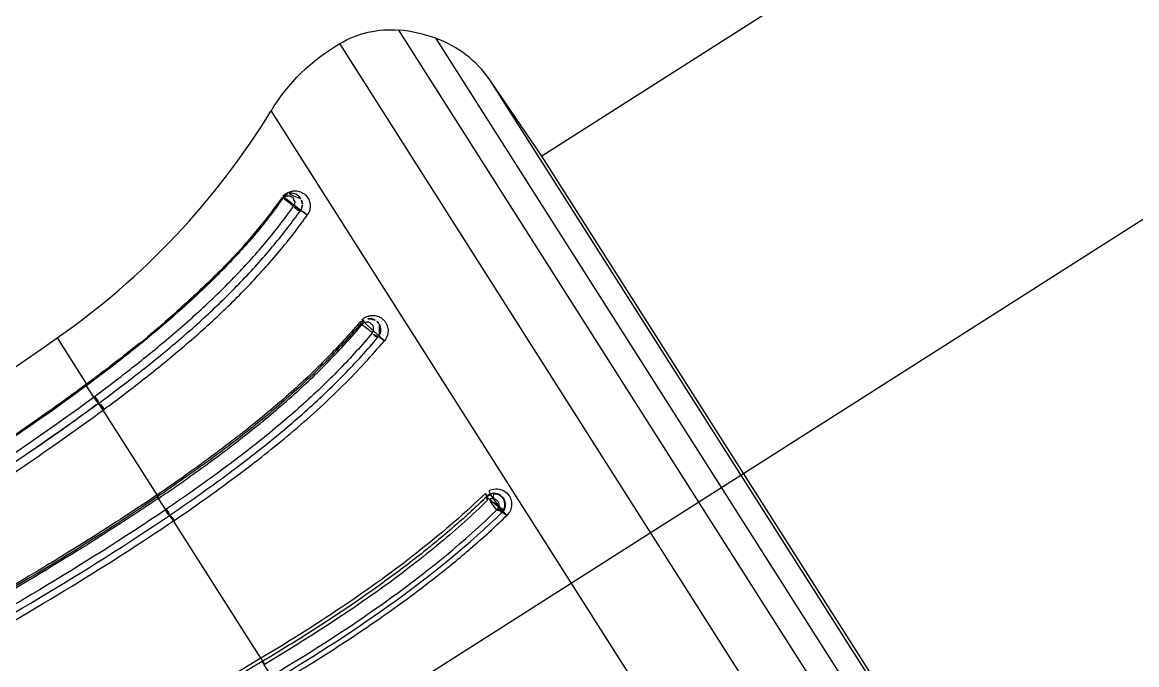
# Model space of a CAD drawing. Header units: millimetres. Extents: x 1145859089 to 1147511753, y -1047484727 to -1047247487.
# Drawn here: x 1146327852.9 to 1146327903.4, y -1047438377 to -1047438348 of the extents above; entities that cross this region are included whole.
import ezdxf
from ezdxf.xclip import XClip

# ---------------------------------------------------------------- set-up
doc = ezdxf.new("R2010")
doc.units = ezdxf.units.MM
doc.header["$LTSCALE"] = 100
doc.header["$MEASUREMENT"] = 0
doc.header["$XCLIPFRAME"] = 2
doc.linetypes.add('CENTERX2', pattern=[4, 2.5, -0.5, 0.5, -0.5])
doc.linetypes.add('단지배치도$0$CENTER', pattern=[31, 30, -0.5, 0, -0.5])
doc.layers.get('0').update_dxf_attribs({"linetype": 'CONTINUOUS'})
for name, color, linetype in [('L-지중매입', 3, 'CENTERX2'), ('XREF', 135, 'CONTINUOUS'), ('단지배치도$0$W240910', 135, 'CONTINUOUS')]:
    doc.layers.add(name, color=color, linetype=linetype)

# ---------------------------------------------------------------- blocks, each defined once
blk = doc.blocks.new('단지배치도$0$zw$9902')
at = {"layer": '단지배치도$0$W240910', "linetype": '단지배치도$0$CENTER', "ltscale": 20}
blk.add_line((59044.925, -67105.317), (59443.165, -66851.963), dxfattribs=at)
at = {"layer": '단지배치도$0$W240910', "linetype": 'ByBlock', "ltscale": 20}
for p, q in [((59266.934, -66943.929), (59202.833, -66984.709)), ((59223.497, -67021.67), (59196.362, -66979.017)), ((59221.814, -67023.833), (59193.689, -66979.625)), ((59198.034, -66979.39), (59223.868, -67019.998)), ((59202.833, -66984.709), (59200.467, -66981.262)), ((59223.202, -67016.999), (59200.468, -66981.263)), ((59190.576, -66982.678), (59217.729, -67025.359)), ((59221.084, -67013.396), (59202.833, -66984.709)), ((59180.901, -66992.934), (59182.23, -66995.022)), ((59182.23, -66995.023), (59182.197, -66995.047)), ((59182.247, -66995.038), (59182.213, -66995.063)), ((59182.213, -66995.063), (59182.213, -66995.063)), ((59182.55, -66995.606), (59182.224, -66995.094)), ((59182.55, -66995.606), (59182.595, -66995.573)), ((59182.763, -66995.898), (59182.808, -66995.866)), ((59182.975, -66996.195), (59183.022, -66996.16)), ((59185.419, -67000.036), (59182.976, -66996.195)), ((59185.427, -67000.124), (59185.459, -67000.129)), ((59185.427, -67000.124), (59185.427, -67000.124)), ((59185.47, -67000.196), (59185.491, -67000.182)), ((59185.471, -67000.196), (59185.795, -67000.707)), ((59185.492, -67000.183), (59185.489, -67000.178)), ((59185.796, -67000.707), (59185.831, -67000.683)), ((59185.974, -67000.96), (59186.009, -67000.936)), ((59186.164, -67001.207), (59186.188, -67001.19)), ((59190.116, -67007.419), (59186.164, -67001.207)), ((59190.251, -67007.711), (59190.275, -67007.696)), ((59190.251, -67007.71), (59190.576, -67008.221))]:
    blk.add_line(p, q, dxfattribs=at)
at = {"layer": '단지배치도$0$W240910'}
for radius in [11431.377, 11931.377]:
    blk.add_arc((57394.291, -57699.4), radius, 251.6277496, 321.4181311, dxfattribs=at)
at = {"layer": '단지배치도$0$W240910', "linetype": 'ByBlock', "ltscale": 20}
for centre, radius, start, end in [((59195.777, -66985.664), 6.672, 70.2206, 84.9706), ((59161.193, -66964.668), 34.458, 304.8859, 328.4947), ((58888.931, -66574.59), 510.155, 298.53447, 304.91191), ((59183.143, -66994.177), 1.286, 222.554, 222.6979), ((59182.508, -66994.767), 0.419, 222.3067, 222.637), ((59182.478, -66994.792), 0.38, 222.9006, 223.1232), ((59182.969, -66994.332), 1.053, 223.1194, 223.1781), ((59182.479, -66994.792), 0.381, 223.2993, 223.4741), ((59182.402, -66994.866), 0.274, 223.2763, 223.5297), ((59182.4, -66994.866), 0.273, 223.6559, 223.8917), ((59182.39, -66994.88), 0.256, 223.335, 223.5701), ((59182.355, -66994.91), 0.21, 224.3017, 224.5783), ((59182.331, -66994.935), 0.175, 224.1936, 224.5115), ((59182.313, -66994.953), 0.149, 224.3402, 224.6891), ((59182.297, -66994.968), 0.128, 224.8684, 225.2597), ((59182.281, -66994.985), 0.104, 225.0763, 225.5227), ((59182.268, -66994.998), 0.0857, 225.7019, 226.2173), ((59182.256, -66995.011), 0.0684, 226.007, 226.6022), ((59182.246, -66995.021), 0.0539, 226.1497, 226.8506), ((59182.238, -66995.03), 0.0421, 227.2207, 228.0529), ((59182.231, -66995.038), 0.0317, 227.4817, 228.4942), ((59182.225, -66995.044), 0.0231, 229.1951, 230.4407), ((59182.216, -66995.057), 0.00716, 231.0413, 233.8527), ((59182.218, -66995.053), 0.0113, 231.6597, 233.7177), ((59182.222, -66995.05), 0.0166, 228.1311, 229.7166), ((59182.213, -66995.063), 0.000218, 249.4461, 279.7317), ((59182.213, -66995.063), 0.000524, 241.0331, 259.0319), ((59182.213, -66995.062), 0.00117, 240.3944, 250.3438), ((59182.213, -66995.061), 0.00239, 234.9696, 241.0781), ((59182.214, -66995.059), 0.00431, 236.183, 240.1646), ((59200.672, -67000.475), 0.5, 314.2005, 134.2034), ((59185.427, -67000.124), 0.000398, 159.0916, 209.6911), ((59185.429, -67000.124), 0.00177, 187.1185, 203.7682), ((59185.433, -67000.123), 0.00584, 196.7344, 203.6638), ((59185.44, -67000.12), 0.0137, 201.091, 204.9121), ((59185.452, -67000.115), 0.0269, 203.9724, 206.3173), ((59185.471, -67000.107), 0.0471, 205.5629, 207.1648), ((59185.496, -67000.094), 0.0756, 206.9693, 208.1173), ((59185.529, -67000.077), 0.113, 208.0353, 208.9107), ((59185.572, -67000.054), 0.162, 208.5464, 209.2287), ((59185.625, -67000.026), 0.221, 208.963, 209.5157), ((59185.688, -66999.99), 0.294, 209.5227, 209.9759), ((59185.764, -66999.946), 0.382, 210.0184, 210.4002), ((59185.849, -66999.896), 0.481, 210.4065, 210.731), ((59185.95, -66999.838), 0.597, 210.5637, 210.8453), ((59186.061, -66999.771), 0.726, 210.8633, 211.1079), ((59186.192, -66999.695), 0.878, 210.9675, 211.1828), ((59186.323, -66999.615), 1.031, 211.2118, 211.4046), ((59186.455, -66999.534), 1.186, 211.4339, 211.6103), ((59186.643, -66999.417), 1.407, 211.6326, 211.7874), ((59186.89, -66999.268), 1.696, 211.6686, 211.8013), ((59185.453, -67000.11), 0.00501, 175.3066, 185.1881), ((59185.455, -67000.109), 0.00666, 185.7234, 193.4754), ((59185.472, -67000.103), 0.0248, 198.5156, 200.6959), ((59185.561, -67000.061), 0.123, 204.2316, 204.7359), ((59185.51, -67000.085), 0.0669, 204.3992, 205.5138), ((59186.968, -66999.218), 1.788, 211.8463, 211.9796), ((59185.523, -67000.079), 0.0808, 205.5398, 206.6249), ((59185.572, -67000.054), 0.136, 206.7555, 207.4814), ((59185.629, -67000.023), 0.201, 208.0189, 208.568), ((59186.948, -66999.23), 1.766, 212.0033, 212.1467), ((59185.668, -67000.002), 0.245, 208.4375, 208.9338), ((59185.724, -66999.97), 0.31, 209.0546, 209.4862), ((59187.487, -66998.898), 2.399, 212.0078, 212.1091), ((59185.799, -66999.927), 0.396, 209.565, 209.9316), ((59190.588, -66996.929), 6.072, 212.2986, 212.3354), ((59185.882, -66999.879), 0.492, 209.9895, 210.3065), ((59185.969, -66999.827), 0.593, 210.3614, 210.6435), ((59187.452, -66998.916), 2.359, 212.2911, 212.4188), ((59186.067, -66999.769), 0.708, 210.6754, 210.9265), ((59186.181, -66999.703), 0.839, 210.789, 211.0143), ((59187.562, -66998.848), 2.489, 212.3672, 212.5606), ((59186.297, -66999.629), 0.976, 211.2033, 211.4064), ((59186.428, -66999.549), 1.13, 211.4296, 211.6146), ((59191.628, -66996.258), 7.309, 212.5227, 212.6102), ((59186.562, -66999.466), 1.288, 211.6255, 211.7946), ((59186.71, -66999.374), 1.462, 211.8088, 211.9644), ((59186.861, -66999.279), 1.64, 211.9739, 212.1175), ((59187.023, -66999.177), 1.832, 212.1283, 212.2615), ((59187.19, -66999.071), 2.029, 212.2715, 212.3958), ((59187.357, -66998.971), 2.224, 212.2789, 212.3953), ((59187.535, -66998.851), 2.439, 212.5329, 212.6419), ((59187.731, -66998.725), 2.672, 212.6542, 212.756), ((59187.884, -66998.626), 2.854, 212.7696, 212.867), ((59187.992, -66998.555), 2.983, 212.8814, 212.9761)]:
    blk.add_arc(centre, radius, start, end, dxfattribs=at)
for points in [[(59193.688, -66979.625), (59194.484, -66979.148), (59195.433, -66978.933), (59196.362, -66979.017)], [(59190.574, -66982.677), (59191.336, -66981.418), (59192.417, -66980.359), (59193.688, -66979.625)], [(59200.468, -66981.263), (59199.875, -66980.404), (59199.011, -66979.735), (59198.034, -66979.388)], [(59191.087, -66986.601), (59188.721, -66989.919), (59185.534, -66992.607), (59182.213, -66995.063)], [(59191.044, -66986.661), (59190.663, -66987.192), (59190.262, -66987.708), (59189.844, -66988.208)], [(59191.077, -66986.581), (59191.086, -66986.592), (59191.089, -66986.598), (59191.087, -66986.601)], [(59191.1, -66986.63), (59191.089, -66986.616), (59191.084, -66986.606), (59191.087, -66986.602)], [(59191.087, -66986.602), (59191.095, -66986.591), (59191.103, -66986.58), (59191.113, -66986.57)], [(59191.591, -66986.984), (59191.599, -66986.972), (59191.613, -66986.947), (59191.631, -66986.901), (59191.641, -66986.859), (59191.644, -66986.824), (59191.644, -66986.796), (59191.644, -66986.77), (59191.642, -66986.749), (59191.637, -66986.732), (59191.626, -66986.726), (59191.614, -66986.721), (59191.604, -66986.716), (59191.598, -66986.708), (59191.596, -66986.693), (59191.596, -66986.674), (59191.597, -66986.652), (59191.596, -66986.63), (59191.587, -66986.613), (59191.572, -66986.601), (59191.554, -66986.59), (59191.536, -66986.575), (59191.515, -66986.561), (59191.492, -66986.546), (59191.464, -66986.532), (59191.433, -66986.52), (59191.396, -66986.51), (59191.352, -66986.506), (59191.302, -66986.508), (59191.253, -66986.519), (59191.209, -66986.536), (59191.167, -66986.561), (59191.13, -66986.594), (59191.109, -66986.617), (59191.1, -66986.63)], [(59191.113, -66986.57), (59191.148, -66986.527), (59191.19, -66986.491), (59191.19, -66986.501)], [(59191.19, -66986.501), (59191.235, -66986.464), (59191.236, -66986.463), (59191.239, -66986.461)], [(59191.372, -66986.41), (59191.452, -66986.395), (59191.524, -66986.383), (59191.623, -66986.403)], [(59191.472, -66986.396), (59191.465, -66986.396), (59191.459, -66986.397), (59191.453, -66986.398)], [(59191.73, -66986.451), (59191.714, -66986.443), (59191.698, -66986.435), (59191.682, -66986.429)], [(59191.989, -66986.817), (59191.984, -66986.782), (59191.975, -66986.751), (59191.945, -66986.678)], [(59191.99, -66986.841), (59191.983, -66986.799), (59191.98, -66986.79), (59191.975, -66986.781)], [(59191.99, -66986.841), (59191.991, -66986.841), (59191.991, -66986.841), (59191.992, -66986.842)], [(59191.992, -66986.859), (59191.993, -66986.88), (59191.994, -66986.902), (59191.992, -66986.925)], [(59191.9, -66987.181), (59191.896, -66987.186), (59191.874, -66987.186), (59191.806, -66987.154), (59191.72, -66987.1), (59191.638, -66987.036), (59191.602, -66986.999), (59191.591, -66986.984)], [(59192.212, -66987.381), (59192.201, -66987.367), (59192.165, -66987.33), (59192.083, -66987.266), (59191.997, -66987.211), (59191.928, -66987.178), (59191.906, -66987.178), (59191.903, -66987.183)], [(59189.964, -66988.064), (59190.024, -66987.991), (59190.084, -66987.918), (59190.143, -66987.844)], [(59195.701, -66993.06), (59195.725, -66993.033), (59195.769, -66992.973), (59195.821, -66992.868), (59195.856, -66992.752), (59195.871, -66992.63), (59195.865, -66992.507), (59195.835, -66992.381), (59195.777, -66992.253), (59195.687, -66992.132), (59195.565, -66992.027), (59195.413, -66991.951), (59195.249, -66991.914), (59195.089, -66991.917), (59194.945, -66991.951), (59194.82, -66992.009), (59194.716, -66992.084), (59194.659, -66992.14), (59194.633, -66992.171)], [(59194.633, -66992.171), (59194.198, -66992.687), (59193.246, -66993.74), (59191.516, -66995.4), (59189.575, -66997.025), (59187.501, -66998.588), (59186.116, -66999.564), (59185.419, -67000.036)], [(59194.66, -66992.245), (59194.185, -66992.811), (59193.168, -66993.928), (59191.435, -66995.573), (59189.544, -66997.155), (59187.503, -66998.692), (59186.135, -66999.644), (59185.448, -67000.109)], [(59185.492, -67000.183), (59186.188, -66999.712), (59187.57, -66998.743), (59189.599, -66997.208), (59191.539, -66995.587), (59193.217, -66993.998), (59194.22, -66992.887), (59194.689, -66992.327)], [(59194.633, -66992.171), (59194.66, -66992.206), (59194.67, -66992.234), (59194.66, -66992.246)], [(59194.66, -66992.245), (59194.649, -66992.259), (59194.66, -66992.29), (59194.689, -66992.327)], [(59194.66, -66992.245), (59194.668, -66992.236), (59194.676, -66992.226), (59194.685, -66992.218)], [(59194.689, -66992.327), (59194.669, -66992.291), (59194.671, -66992.289), (59194.674, -66992.286)], [(59194.685, -66992.218), (59194.761, -66992.137), (59194.861, -66992.087), (59194.959, -66992.074)], [(59195.077, -66992.068), (59195.231, -66992.081), (59195.382, -66992.158), (59195.47, -66992.307)], [(59195.15, -66992.718), (59194.691, -66993.264), (59193.7, -66994.361), (59191.972, -66996.016), (59190.028, -66997.647), (59187.949, -66999.212), (59186.542, -67000.202), (59185.831, -67000.683)], [(59186.009, -67000.936), (59186.739, -67000.441), (59188.171, -66999.436), (59190.219, -66997.889), (59192.132, -66996.29), (59193.897, -66994.613), (59194.937, -66993.468), (59195.424, -66992.888)], [(59195.424, -66992.888), (59195.417, -66992.896), (59195.384, -66992.896), (59195.306, -66992.86), (59195.215, -66992.792), (59195.168, -66992.741), (59195.15, -66992.718)], [(59195.701, -66993.06), (59195.683, -66993.037), (59195.634, -66992.985), (59195.542, -66992.916), (59195.462, -66992.878), (59195.433, -66992.881), (59195.426, -66992.89)], [(59186.188, -67001.19), (59187.246, -67000.48), (59189.217, -66999.054), (59191.395, -66997.344), (59193.934, -66995.061), (59195.147, -66993.723), (59195.701, -66993.06)], [(59184.195, -66993.531), (59183.561, -66994.05), (59182.908, -66994.548), (59182.249, -66995.036)], [(59182.23, -66995.022), (59182.239, -66995.034), (59182.245, -66995.039), (59182.247, -66995.038)], [(59182.762, -66995.903), (59181.715, -66996.676), (59180.649, -66997.43), (59179.571, -66998.164)], [(59182.55, -66995.607), (59182.561, -66995.62), (59182.591, -66995.657), (59182.653, -66995.741), (59182.716, -66995.827), (59182.756, -66995.885), (59182.763, -66995.898), (59182.762, -66995.898)], [(59182.668, -66995.97), (59182.699, -66995.946), (59182.731, -66995.922), (59182.762, -66995.898)], [(59182.975, -66996.195), (59182.965, -66996.181), (59182.936, -66996.144), (59182.873, -66996.06), (59182.81, -66995.974), (59182.769, -66995.915), (59182.762, -66995.903), (59182.762, -66995.903)], [(59201.246, -67000.958), (59201.315, -67000.887), (59201.42, -67000.738), (59201.477, -67000.474), (59201.438, -67000.223), (59201.313, -66999.998), (59201.099, -66999.826), (59200.826, -66999.742), (59200.498, -66999.793), (59200.343, -66999.894), (59200.272, -66999.963)], [(59200.324, -67000.116), (59200.484, -66999.958), (59200.748, -66999.911), (59200.825, -66999.987)], [(59185.419, -67000.036), (59185.017, -67000.308), (59184.606, -67000.582), (59184.184, -67000.858)], [(59185.795, -67000.708), (59185.811, -67000.731), (59185.85, -67000.79), (59185.913, -67000.881), (59185.959, -67000.945), (59185.972, -67000.961), (59185.973, -67000.96)], [(59186.163, -67001.206), (59186.149, -67001.183), (59186.112, -67001.127), (59186.047, -67001.033), (59185.999, -67000.967), (59185.987, -67000.954), (59185.986, -67000.955)], [(59190.711, -67008.409), (59194.495, -67006.15), (59198.105, -67003.66), (59201.018, -67000.83)], [(59135.982, -67028.051), (59137.716, -67027.1), (59141.47, -67025.105), (59147.872, -67021.87), (59155.266, -67018.221), (59163.256, -67014.225), (59170.183, -67010.623), (59176.32, -67007.265), (59181.669, -67004.143), (59184.748, -67002.165), (59186.163, -67001.206)], [(59190.2, -67007.552), (59190.192, -67007.556), (59190.184, -67007.561), (59190.176, -67007.566)]]:
    blk.add_open_spline(points, degree=3, dxfattribs=at)
for points, knots in [([(59192.212, -66987.381), (59192.229, -66987.359), (59192.26, -66987.312), (59192.298, -66987.229), (59192.327, -66987.136), (59192.345, -66987.035), (59192.346, -66986.931), (59192.333, -66986.828), (59192.303, -66986.728), (59192.258, -66986.631), (59192.197, -66986.539), (59192.118, -66986.454), (59192.018, -66986.38), (59191.904, -66986.327), (59191.794, -66986.294), (59191.693, -66986.28), (59191.596, -66986.283), (59191.504, -66986.299), (59191.418, -66986.323), (59191.338, -66986.354), (59191.262, -66986.397), (59191.191, -66986.453), (59191.129, -66986.517), (59191.093, -66986.559), (59191.077, -66986.581)], [0, 0, 0, 0, 0.045455, 0.090909, 0.136364, 0.181818, 0.227273, 0.272727, 0.318182, 0.363636, 0.409091, 0.454545, 0.5, 0.545455, 0.590909, 0.636364, 0.681818, 0.727273, 0.772727, 0.818182, 0.863636, 0.909091, 0.954545, 1, 1, 1, 1]), ([(59191.1, -66986.63), (59190.784, -66987.079), (59190.078, -66988.013), (59188.779, -66989.488), (59187.186, -66991.057), (59185.474, -66992.561), (59183.82, -66993.896), (59182.748, -66994.708), (59182.224, -66995.093)], [0, 0, 0, 0, 0.166667, 0.333333, 0.5, 0.666667, 0.833333, 1, 1, 1, 1]), ([(59191.077, -66986.581), (59190.762, -66987.025), (59190.056, -66987.948), (59188.787, -66989.417), (59187.184, -66990.952), (59185.876, -66992.142), (59185.145, -66992.754), (59184.977, -66992.885)], [0, 0, 0, 0, 0.1666667, 0.3333333, 0.5, 0.6666667, 0.7152602, 0.7152602, 0.7152602, 0.7152602]), ([(59191.113, -66986.57), (59191.122, -66986.557), (59191.154, -66986.523), (59191.196, -66986.489), (59191.227, -66986.469), (59191.231, -66986.466)], [0.0307517, 0.0307517, 0.0307517, 0.0307517, 0.0666667, 0.1333333, 0.1444732, 0.1444732, 0.1444732, 0.1444732]), ([(59191.239, -66986.461), (59191.259, -66986.45), (59191.301, -66986.428), (59191.348, -66986.413), (59191.372, -66986.41)], [0.14907119, 0.14907119, 0.14907119, 0.14907119, 0.2, 0.24608775, 0.24608775, 0.24608775, 0.24608775]), ([(59191.372, -66986.41), (59191.381, -66986.404), (59191.425, -66986.395), (59191.507, -66986.388), (59191.62, -66986.403), (59191.737, -66986.448), (59191.844, -66986.527), (59191.909, -66986.608), (59191.937, -66986.659), (59191.941, -66986.682)], [0.2460877, 0.2460877, 0.2460877, 0.2460877, 0.2666667, 0.3333333, 0.4, 0.4666667, 0.5333333, 0.6, 0.6378584, 0.6378584, 0.6378584, 0.6378584]), ([(59191.453, -66986.398), (59191.449, -66986.398), (59191.436, -66986.399), (59191.423, -66986.401), (59191.372, -66986.41)], [2.5986181, 2.5986181, 2.5986181, 2.5986181, 2.6333457, 2.7136184, 2.7136184, 2.7136184, 2.7136184]), ([(59191.493, -66986.391), (59191.477, -66986.391), (59191.447, -66986.393), (59191.416, -66986.398), (59191.401, -66986.4)], [1.3868743, 1.3868743, 1.3868743, 1.3868743, 1.5925598, 1.7821231, 1.7821231, 1.7821231, 1.7821231]), ([(59191.975, -66986.781), (59191.969, -66986.752), (59191.958, -66986.718), (59191.944, -66986.689), (59191.941, -66986.682)], [0.9734552, 0.9734552, 0.9734552, 0.9734552, 1.1595777, 1.2248043, 1.2248043, 1.2248043, 1.2248043]), ([(59182.595, -66995.573), (59183.118, -66995.188), (59184.187, -66994.377), (59185.84, -66993.044), (59187.534, -66991.558), (59189.118, -66990.011), (59190.467, -66988.49), (59191.237, -66987.483), (59191.591, -66986.984)], [0, 0, 0, 0, 0.166667, 0.333333, 0.5, 0.666667, 0.833333, 1, 1, 1, 1]), ([(59182.808, -66995.865), (59183.347, -66995.466), (59184.44, -66994.644), (59186.115, -66993.297), (59187.746, -66991.865), (59189.329, -66990.313), (59190.752, -66988.715), (59191.539, -66987.687), (59191.9, -66987.181)], [0, 0, 0, 0, 0.166667, 0.333333, 0.5, 0.666667, 0.833333, 1, 1, 1, 1]), ([(59191.992, -66986.925), (59191.991, -66986.957), (59191.98, -66987.02), (59191.949, -66987.106), (59191.917, -66987.157), (59191.9, -66987.181)], [0.8010672, 0.8010672, 0.8010672, 0.8010672, 0.8666667, 0.9333333, 1, 1, 1, 1]), ([(59183.022, -66996.16), (59183.55, -66995.771), (59184.634, -66994.954), (59186.322, -66993.595), (59188.045, -66992.089), (59189.665, -66990.498), (59191.066, -66988.918), (59191.852, -66987.888), (59192.212, -66987.381)], [0, 0, 0, 0, 0.166667, 0.333333, 0.5, 0.666667, 0.833333, 1, 1, 1, 1]), ([(59189.964, -66988.064), (59189.994, -66988.027), (59190.055, -66987.953), (59190.114, -66987.881), (59190.143, -66987.844)], [0.83304643, 0.83304643, 0.83304643, 0.83304643, 0.84411263, 0.85565068, 0.85565068, 0.85565068, 0.85565068]), ([(59183.791, -66993.865), (59184.069, -66993.648), (59184.936, -66992.961), (59185.781, -66992.254), (59186.342, -66991.759)], [2.309945, 2.309945, 2.309945, 2.309945, 2.640437, 3.349882, 3.349882, 3.349882, 3.349882]), ([(59183.791, -66993.865), (59183.878, -66993.797), (59184.392, -66993.394), (59185.029, -66992.882), (59185.797, -66992.233), (59186.129, -66991.947), (59186.342, -66991.759)], [0.1669364, 0.1669364, 0.1669364, 0.1669364, 0.1937352, 0.3254418, 0.3594494, 0.4247204, 0.4247204, 0.4247204, 0.4247204]), ([(59194.689, -66992.327), (59194.689, -66992.314), (59194.682, -66992.302), (59194.676, -66992.291), (59194.674, -66992.286)], [0.13022706, 0.13022706, 0.13022706, 0.13022706, 0.17644401, 0.21354705, 0.21354705, 0.21354705, 0.21354705]), ([(59194.689, -66992.327), (59194.702, -66992.312), (59194.734, -66992.285), (59194.79, -66992.249), (59194.857, -66992.226), (59194.931, -66992.22), (59195.009, -66992.234), (59195.082, -66992.269), (59195.14, -66992.319), (59195.182, -66992.377), (59195.208, -66992.439), (59195.22, -66992.502), (59195.217, -66992.565), (59195.203, -66992.623), (59195.18, -66992.674), (59195.16, -66992.704), (59195.15, -66992.718)], [0, 0, 0, 0, 0.071429, 0.142857, 0.214286, 0.285714, 0.357143, 0.428571, 0.5, 0.571429, 0.642857, 0.714286, 0.785714, 0.857143, 0.928571, 1, 1, 1, 1]), ([(59194.959, -66992.074), (59194.992, -66992.069), (59195.03, -66992.066), (59195.069, -66992.068), (59195.077, -66992.068)], [0.2281398, 0.2281398, 0.2281398, 0.2281398, 0.28571429, 0.29730471, 0.29730471, 0.29730471, 0.29730471]), ([(59195.077, -66992.068), (59195.109, -66992.071), (59195.183, -66992.083), (59195.26, -66992.115), (59195.301, -66992.139), (59195.309, -66992.143)], [0.2973047, 0.2973047, 0.2973047, 0.2973047, 0.3571429, 0.4285714, 0.4432667, 0.4432667, 0.4432667, 0.4432667]), ([(59195.364, -66992.185), (59195.37, -66992.189), (59195.405, -66992.22), (59195.44, -66992.261), (59195.465, -66992.299), (59195.47, -66992.307)], [0.4858037, 0.4858037, 0.4858037, 0.4858037, 0.5, 0.5714286, 0.5881216, 0.5881216, 0.5881216, 0.5881216]), ([(59195.47, -66992.307), (59195.484, -66992.33), (59195.513, -66992.388), (59195.54, -66992.486), (59195.546, -66992.596), (59195.528, -66992.703), (59195.489, -66992.803), (59195.447, -66992.861), (59195.424, -66992.888)], [0.5881724, 0.5881724, 0.5881724, 0.5881724, 0.6428571, 0.7142857, 0.7857143, 0.8571429, 0.9285714, 1, 1, 1, 1]), ([(59184.639, -66993.165), (59184.357, -66993.394), (59183.523, -66994.051), (59182.734, -66994.65), (59182.23, -66995.022)], [0.74894, 0.74894, 0.74894, 0.74894, 0.8333333, 1, 1, 1, 1]), ([(59184.741, -66993.109), (59184.707, -66993.137), (59184.665, -66993.17), (59184.624, -66993.204), (59184.614, -66993.207)], [1.4527791, 1.4527791, 1.4527791, 1.4527791, 2.2240759, 2.3878722, 2.3878722, 2.3878722, 2.3878722]), ([(59182.213, -66995.063), (59181.454, -66995.624), (59180.686, -66996.174), (59176.58, -66999.03), (59171.853, -67002.046), (59162.264, -67007.782), (59158.989, -67009.69), (59150.43, -67014.632), (59144.469, -67017.972), (59137.658, -67021.857), (59135.629, -67023.027), (59133.612, -67024.211)], [0, 0, 0, 0, 0.079666, 0.079666, 0.421851, 0.421851, 0.597487, 0.597487, 0.879584, 0.879584, 1, 1, 1, 1]), ([(59182.224, -66995.093), (59180.323, -66996.5), (59176.408, -66999.155), (59170.416, -67002.936), (59164.352, -67006.591), (59159.258, -67009.57), (59154.146, -67012.524), (59149.018, -67015.453), (59141.81, -67019.512), (59136.678, -67022.439), (59133.631, -67024.228)], [0, 0, 0, 0, 0.00709361, 0.01418546, 0.02127666, 0.02836776, 0.03191298, 0.03900348, 0.04609359, 0.0567277, 0.0567277, 0.0567277, 0.0567277]), ([(59182.196, -66995.047), (59181.38, -66995.651), (59179.567, -66996.94), (59176.717, -66998.85), (59173.79, -67000.738), (59171.862, -67001.948), (59170.953, -67002.51)], [0, 0, 0, 0, 0.053743, 0.1174933, 0.1812436, 0.2378178, 0.2378178, 0.2378178, 0.2378178]), ([(59182.224, -66995.093), (59182.221, -66995.087), (59182.216, -66995.077), (59182.212, -66995.066), (59182.212, -66995.063), (59182.213, -66995.063)], [0, 0, 0, 0, 0.333333, 0.666667, 1, 1, 1, 1]), ([(59133.956, -67024.74), (59135.725, -67023.701), (59139.611, -67021.459), (59145.64, -67018.048), (59151.997, -67014.456), (59158.324, -67010.814), (59164.623, -67007.134), (59170.871, -67003.371), (59176.878, -66999.571), (59180.747, -66996.939), (59182.55, -66995.607)], [0, 0, 0, 0, 0.108757, 0.237507, 0.366257, 0.495006, 0.623756, 0.752506, 0.881256, 1, 1, 1, 1]), ([(59182.595, -66995.573), (59182.625, -66995.61), (59182.741, -66995.764), (59182.81, -66995.864), (59182.808, -66995.865)], [2.232891, 2.232891, 2.232891, 2.232891, 7.283615, 12.333504, 12.333504, 12.333504, 12.333504]), ([(59183.022, -66996.16), (59182.994, -66996.123), (59182.878, -66995.968), (59182.808, -66995.867), (59182.81, -66995.868)], [2.12087, 2.12087, 2.12087, 2.12087, 6.933731, 11.74653, 11.74653, 11.74653, 11.74653]), ([(59134.295, -67025.4), (59136.203, -67024.277), (59140.261, -67021.933), (59147.399, -67017.906), (59154.509, -67013.862), (59160.777, -67010.238), (59166.347, -67006.954), (59171.33, -67003.934), (59175.754, -67001.15), (59179.666, -66998.575), (59181.929, -66996.966), (59182.975, -66996.195)], [0, 0, 0, 0, 0.111111, 0.222222, 0.333333, 0.444444, 0.555556, 0.666667, 0.777778, 0.888889, 1, 1, 1, 1]), ([(59182.665, -66995.967), (59180.887, -66997.277), (59177.04, -66999.888), (59171.432, -67003.439), (59167.641, -67005.733), (59165.926, -67006.757)], [44.782003, 44.782003, 44.782003, 44.782003, 52.61527, 61.261827, 68.359658, 68.359658, 68.359658, 68.359658]), ([(59200.272, -66999.963), (59199.39, -67000.818), (59197.449, -67002.508), (59194.089, -67004.952), (59191.49, -67006.604), (59190.115, -67007.418)], [0, 0, 0, 0, 0.333333, 0.666667, 1, 1, 1, 1]), ([(59200.272, -66999.963), (59200.288, -66999.985), (59200.316, -67000.028), (59200.334, -67000.084), (59200.327, -67000.106), (59200.322, -67000.114)], [0, 0, 0, 0, 0.333333, 0.666667, 1, 1, 1, 1]), ([(59200.324, -67000.116), (59200.456, -66999.987), (59200.689, -66999.905), (59201.113, -67000.133), (59201.197, -67000.39), (59201.117, -67000.691), (59201.075, -67000.779), (59201.018, -67000.83)], [0, 0, 0, 0, 0.436006, 0.436006, 0.865969, 0.865969, 1, 1, 1, 1]), ([(59185.428, -67000.124), (59181.609, -67002.716), (59173.414, -67007.468), (59160.725, -67014.06), (59147.867, -67020.356), (59139.394, -67024.644), (59135.318, -67026.883)], [0.123852, 0.123852, 0.123852, 0.123852, 3.009708, 6.019416, 9.029124, 11.91377, 11.91377, 11.91377, 11.91377]), ([(59185.471, -67000.197), (59182.52, -67002.19), (59176.929, -67005.54), (59166.527, -67011.186), (59152.781, -67018.067), (59141.595, -67023.508), (59135.347, -67026.926)], [0, 0, 0, 0, 0.01068308, 0.01958029, 0.0355817, 0.05692962, 0.05692962, 0.05692962, 0.05692962]), ([(59185.419, -67000.036), (59185.427, -67000.05), (59185.439, -67000.075), (59185.449, -67000.1), (59185.45, -67000.108), (59185.448, -67000.109)], [0, 0, 0, 0, 0.333333, 0.666667, 1, 1, 1, 1]), ([(59200.324, -67000.116), (59199.875, -67000.555), (59198.93, -67001.42), (59197.397, -67002.694), (59195.747, -67003.943), (59193.991, -67005.172), (59192.135, -67006.378), (59190.854, -67007.164), (59190.202, -67007.554)], [0, 0, 0, 0, 0.1666667, 0.3333333, 0.5, 0.6666667, 0.8333333, 1, 1, 1, 1]), ([(59200.375, -67000.273), (59199.696, -67000.935), (59198.202, -67002.272), (59194.904, -67004.815), (59192.147, -67006.583), (59190.276, -67007.697)], [0, 0, 0, 0, 0.237515, 0.495013, 1, 1, 1, 1]), ([(59200.375, -67000.273), (59200.369, -67000.267), (59200.365, -67000.261), (59200.332, -67000.213), (59200.317, -67000.173), (59200.317, -67000.128), (59200.319, -67000.126), (59200.324, -67000.116)], [0, 0, 0, 0, 0.084738, 0.084738, 0.675047, 0.675047, 1, 1, 1, 1]), ([(59200.795, -67000.706), (59200.822, -67000.679), (59200.864, -67000.618), (59200.891, -67000.502), (59200.869, -67000.377), (59200.793, -67000.264), (59200.667, -67000.189), (59200.504, -67000.185), (59200.417, -67000.235), (59200.375, -67000.273)], [0, 0, 0, 0, 0.142857, 0.285714, 0.428571, 0.571429, 0.714286, 0.857143, 1, 1, 1, 1]), ([(59185.795, -67000.708), (59183.933, -67001.97), (59179.959, -67004.461), (59171.643, -67009.184), (59162.979, -67013.65), (59154.237, -67017.978), (59145.823, -67022.122), (59139.621, -67025.27), (59135.672, -67027.437)], [0, 0, 0, 0, 0.118742, 0.247492, 0.504992, 0.633742, 0.762492, 1, 1, 1, 1]), ([(59135.833, -67027.741), (59139.878, -67025.521), (59148.317, -67021.251), (59161.167, -67014.957), (59173.879, -67008.352), (59182.116, -67003.579), (59185.974, -67000.961)], [0.177706, 0.177706, 0.177706, 0.177706, 3.997519, 7.995035, 11.992552, 15.822247, 15.822247, 15.822247, 15.822247]), ([(59184.184, -67000.858), (59183.107, -67001.564), (59181.896, -67002.33), (59180.613, -67003.111), (59180.539, -67003.154)], [0.03516144, 0.03516144, 0.03516144, 0.03516144, 0.125, 0.13041294, 0.13041294, 0.13041294, 0.13041294]), ([(59185.831, -67000.683), (59185.864, -67000.732), (59185.956, -67000.869), (59186.008, -67000.937), (59186.009, -67000.936)], [2.801602, 2.801602, 2.801602, 2.801602, 8.174713, 13.548956, 13.548956, 13.548956, 13.548956]), ([(59186.188, -67001.19), (59186.156, -67001.14), (59186.064, -67001.004), (59186.012, -67000.935), (59186.011, -67000.938)], [4.10048, 4.10048, 4.10048, 4.10048, 11.954671, 19.809399, 19.809399, 19.809399, 19.809399]), ([(59190.576, -67008.221), (59192.455, -67007.104), (59196.122, -67004.748), (59199.354, -67002.112), (59200.795, -67000.706)], [0, 0, 0, 0, 0.500014, 1, 1, 1, 1]), ([(59190.861, -67008.589), (59191.527, -67008.193), (59192.839, -67007.388), (59194.733, -67006.154), (59196.54, -67004.89), (59198.245, -67003.598), (59199.829, -67002.282), (59200.79, -67001.401), (59201.246, -67000.958)], [0, 0, 0, 0, 0.166667, 0.333333, 0.5, 0.666667, 0.833333, 1, 1, 1, 1]), ([(59200.795, -67000.706), (59200.852, -67000.686), (59201.04, -67000.719), (59201.051, -67000.802), (59201.018, -67000.83)], [0, 0, 0, 0, 0.0002153058, 0.0004289318, 0.0004289318, 0.0004289318, 0.0004289318]), ([(59201.246, -67000.958), (59201.231, -67000.939), (59201.19, -67000.894), (59201.115, -67000.839), (59201.052, -67000.818), (59201.028, -67000.827), (59201.021, -67000.833)], [0, 0, 0, 0, 0.202316, 0.499974, 0.797632, 1, 1, 1, 1]), ([(59180.539, -67003.154), (59178.923, -67004.137), (59175.383, -67006.195), (59169.305, -67009.516), (59162.159, -67013.225), (59154.115, -67017.239), (59146.988, -67020.758), (59140.667, -67023.956), (59136.975, -67025.923), (59135.263, -67026.863)], [0.1304129, 0.1304129, 0.1304129, 0.1304129, 0.25, 0.375, 0.5, 0.625, 0.75, 0.875, 1, 1, 1, 1]), ([(59190.115, -67007.418), (59186.003, -67009.876), (59177.45, -67014.199), (59164.196, -67019.735), (59150.79, -67024.844), (59141.943, -67028.53), (59137.637, -67030.653)], [0, 0, 0, 0, 0.01437799, 0.02875912, 0.04314194, 0.05753139, 0.05753139, 0.05753139, 0.05753139]), ([(59190.115, -67007.418), (59190.13, -67007.44), (59190.157, -67007.483), (59190.187, -67007.53), (59190.198, -67007.547), (59190.199, -67007.549)], [0, 0, 0, 0, 0.333333, 0.666667, 1, 1, 1, 1]), ([(59190.176, -67007.566), (59186.154, -67009.962), (59177.607, -67014.295), (59164.257, -67019.843), (59150.757, -67024.953), (59141.942, -67028.639), (59137.752, -67030.692)], [0.142649, 0.142649, 0.142649, 0.142649, 3.467314, 6.934627, 10.401939, 13.714952, 13.714952, 13.714952, 13.714952]), ([(59190.178, -67007.569), (59190.177, -67007.571), (59190.19, -67007.602), (59190.23, -67007.674), (59190.251, -67007.711)], [0.2320253, 0.2320253, 0.2320253, 0.2320253, 0.4990534, 0.7661933, 0.7661933, 0.7661933, 0.7661933]), ([(59190.276, -67007.697), (59190.254, -67007.66), (59190.214, -67007.588), (59190.201, -67007.557), (59190.202, -67007.554)], [0.2331724, 0.2331724, 0.2331724, 0.2331724, 0.5007319, 0.7671462, 0.7671462, 0.7671462, 0.7671462])]:
    blk.add_open_spline(points, degree=3, knots=knots, dxfattribs=at)
blk = doc.blocks.new('단지배치도')
blk.add_blockref('단지배치도$0$zw$9902', (141034.193, 142437.157))

msp = doc.modelspace()

# ---------------------------------------------------------------- linework, layer by layer
at = {"layer": 'L-지중매입', "ltscale": 2}
msp.add_arc((1146292364.149594, -1047402174.186541, 0), 45716.750817, 303.4822833292, 333.0437788935, dxfattribs=at)

# ---------------------------------------------------------------- block references
at = {"layer": 'XREF'}
ref = msp.add_blockref('단지배치도', (1146127639.433662, -1047513806.462535), dxfattribs=at)
XClip(ref).set_block_clipping_path([(72982.4064819524, 34919.7593965302), (360382.4067475507, 255319.7593436702)])

doc.saveas('drawing.dxf')
